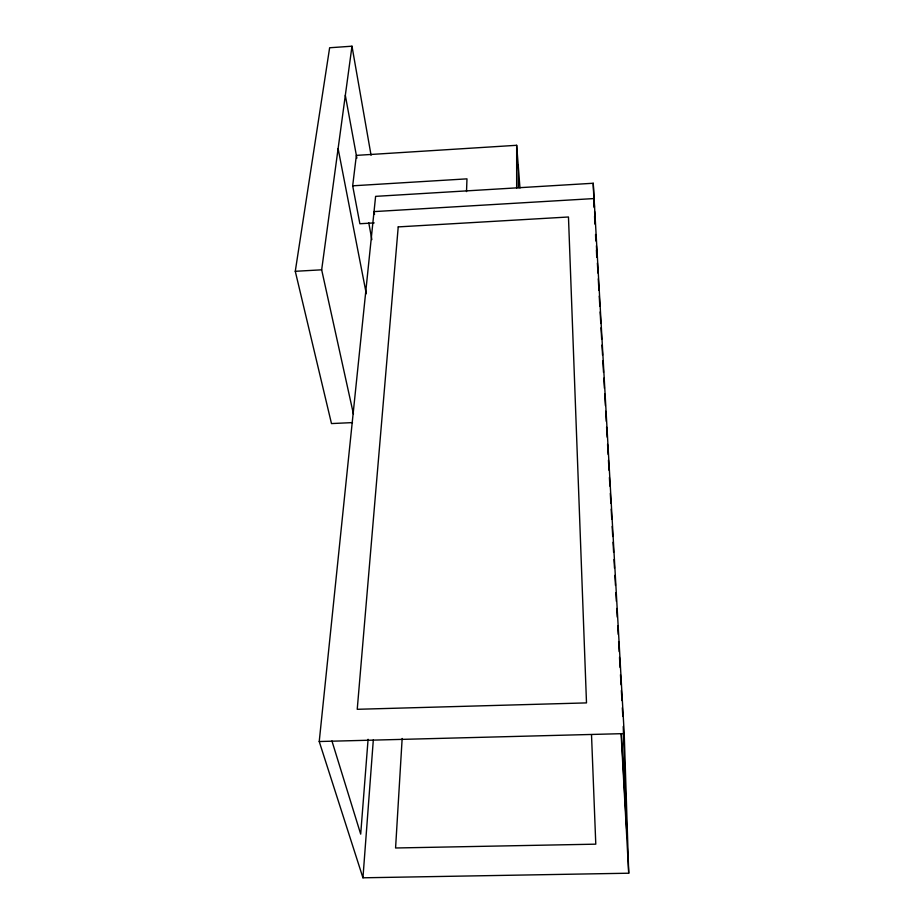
<?xml version="1.0" encoding="UTF-8"?>
<svg xmlns="http://www.w3.org/2000/svg" width="924" height="924" viewBox="0 0 924 924"><rect width="100%" height="100%" fill="white"/><g stroke="black" fill="none" stroke-linecap="round" stroke-linejoin="round"><path stroke-width="1.39" d="M516.655 188.196L516.666 145.299L356.364 155.382L352.679 185.816L359.875 223.747L374.185 222.903M466.516 191.591L466.978 178.852L352.679 185.816M402.159 738.472L395.576 847.989L595.784 844.166L591.51 734.707M362.947 877.8L319.23 741.522L375.606 196.362L593.231 183.252L624.22 733.61L628.724 873.215L362.947 877.8L373.319 739.905M368.087 739.304L360.695 834.129L331.935 740.956M353.453 414.079L321.668 269.82L351.986 46.2L329.637 47.759L295.276 271.298L331.485 423.573L352.494 422.603M295.276 271.298L321.668 269.82M319.23 741.522L624.22 733.61M338.103 148.602L366.285 293.728M345.322 95.334L356.872 158.12M368.745 222.719L371.852 239.605M374.543 214.449L374.024 211.608L594.097 198.556L594.444 207.172M351.986 46.2L371.067 155.267M516.666 145.299L519.969 188.011M596.188 241.418L595.865 235.666L596.038 239.986M596.419 245.738L597.066 257.253M597.389 263.005L597.955 273.088M598.278 278.84L598.925 290.355M599.249 296.119L599.815 306.191M600.138 311.954L600.785 323.469M601.027 327.777L601.674 339.293M601.998 345.056L602.564 355.128M602.875 360.891L603.522 372.407M603.846 378.159L604.411 388.242M604.735 393.994L605.382 405.509M605.705 411.272L606.271 421.344M606.594 427.107L607.16 437.179M607.565 444.375L608.131 454.446M608.454 460.21L609.02 470.281M609.413 477.477L609.898 486.116M610.302 493.312L610.868 503.395M611.191 509.147L611.757 519.219M612.162 526.426L612.727 536.498M613.051 542.249L613.617 552.333M614.021 559.528L614.506 568.168M614.91 575.363L615.476 585.435M615.869 592.63L616.354 601.27M616.758 608.466L617.244 617.105M617.729 625.744L618.214 634.372M618.618 641.568L619.184 651.651M619.507 657.403L620.073 667.486M620.478 674.682L621.044 684.753M621.367 690.517L621.933 700.588M622.326 707.784L622.811 716.423M621.413 733.795L626.622 828.805L623.25 726.507M621.101 733.61L628.724 873.215M594.617 211.481L595.137 224.405M595.541 234.465L595.772 240.205M593.231 183.252L594.224 207.646M594.571 216.262L594.86 223.435M596.442 250.069L596.731 257.265M518.329 164.726L518.352 187.653M398.221 226.9L357.23 709.297L586.497 702.898L568.468 216.99L398.221 226.9"/></g></svg>
